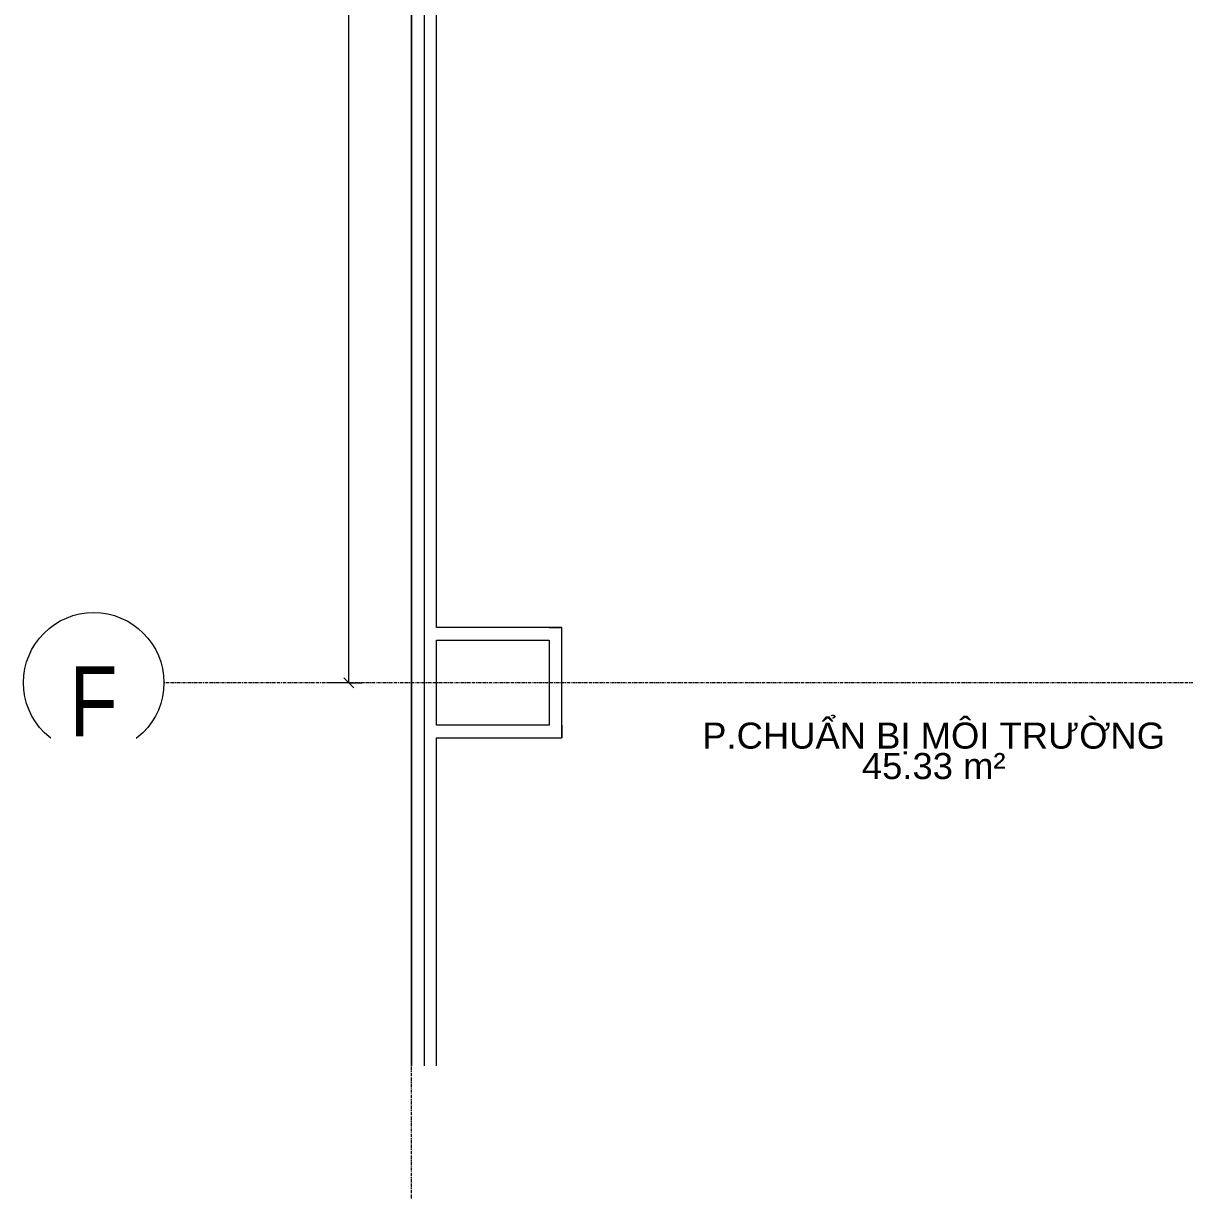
# Model space of a CAD drawing. Header units: millimetres. Extents: x -21597 to 3742, y 49379 to 62073.
# Drawn here: x -21597 to -16964, y 49379 to 54066 of the extents above; entities that cross this region are included whole.
import ezdxf

# ---------------------------------------------------------------- set-up
doc = ezdxf.new("R2010")
doc.units = ezdxf.units.MM
doc.linetypes.add('Grid Line', pattern=[22.225, 12.7, -3.175, 3.175, -3.175])
for name, color, linetype, lineweight in [('A-ANNO-DIMS', 7, 'Continuous', 9), ('A-ANNO-DIMS-80', 7, 'Continuous', 9), ('A-AREA-IDEN', 7, 'Continuous', 9), ('A-WALL', 7, 'Continuous', 9), ('S-GRID', 7, 'Continuous', 9), ('S-GRID-IDEN', 7, 'Continuous', 9)]:
    doc.layers.add(name, color=color, linetype=linetype, lineweight=lineweight)
doc.layers.add('A-FLOR', color=7, linetype='Continuous', lineweight=9, true_color=0x007f00)
doc.styles.add('Arial', font='arial.ttf', dxfattribs={"width": 0.8, "height": 280})
doc.styles.add('Arial_3', font='arial.ttf', dxfattribs={"height": 104})
doc.styles.add('Arial_4', font='arial.ttf', dxfattribs={"width": 0.8, "height": 160})
doc.dimstyles.new('AK_DIM_2_0_Arial', dxfattribs={"dimscale": 304.8, "dimtxt": 163.241504, "dimasz": 0.131234, "dimexe": 0.262467, "dimexo": 0.262467, "dimgap": 0.026247, "dimtad": 1, "dimdec": 0, "dimzin": 0, "dimdsep": 46, "dimtxsty": 'Arial_4', "dimblk1": 'OBLIQUE', "dimblk2": 'OBLIQUE', "dimsah": 1, "dimcen": 0.09, "dimadec": 0, "dimazin": 0, "dimtfac": 1, "dimtdec": 4, "dimtix": 1, "dimtmove": 0, "dimatfit": 3, "dimfxl": 1, "dimtvp": 1, "dimtolj": 1, "dimtzin": 0, "dimarcsym": 2})

# ---------------------------------------------------------------- blocks, each defined once
blk = doc.blocks.new('AK-SGS-M3-A_rvt-1-MẶT BẰNG ỐNG GAS KHU H_N')
at = {"layer": 'A-WALL', "color": 253, "lineweight": 13, "true_color": 0xaaaaaa}
for p, q in [((-19998.6, 58436.9), (-19998.6, 49908.3)), ((-19998.6, 58436.9), (-19998.6, 49908.3)), ((-19948.6, 51656.9), (-19948.6, 57596.9)), ((-19948.6, 51656.9), (-19948.6, 57596.9)), ((-19498.6, 51656.9), (-19948.6, 51656.9)), ((-19498.6, 51656.9), (-19948.6, 51656.9)), ((-19448.6, 51656.9), (-19498.6, 51656.9)), ((-19498.6, 51656.9), (-19448.6, 51656.9)), ((-19448.6, 51266.9), (-19448.6, 51656.9)), ((-19448.6, 51266.9), (-19448.6, 51656.9)), ((-19948.6, 51606.9), (-19498.6, 51606.9)), ((-19948.6, 51606.9), (-19498.6, 51606.9)), ((-19948.6, 51266.9), (-19948.6, 51606.9)), ((-19948.6, 51266.9), (-19948.6, 51606.9)), ((-19498.6, 51606.9), (-19498.6, 51266.9)), ((-19498.6, 51606.9), (-19498.6, 51266.9)), ((-19498.6, 51266.9), (-19948.6, 51266.9)), ((-19498.6, 51266.9), (-19948.6, 51266.9)), ((-19448.6, 51216.9), (-19448.6, 51266.9)), ((-19448.6, 51266.9), (-19448.6, 51216.9)), ((-19948.6, 51216.9), (-19448.6, 51216.9)), ((-19948.6, 51216.9), (-19448.6, 51216.9)), ((-19948.6, 49908.3), (-19948.6, 51216.9)), ((-19948.6, 49908.3), (-19948.6, 51216.9))]:
    blk.add_line(p, q, dxfattribs=at)
blk = doc.blocks.new('AK-SGS-M3-Hrvt_rvt-1-MẶT BẰNG ỐNG GAS KHU H_N')
at = {"layer": 'A-FLOR', "color": 9, "true_color": 0xaad4aa}
for p, q in [((-20048.6, 49908.3), (-20048.6, 58166.9)), ((-20048.6, 58166.9), (-20048.6, 49908.3))]:
    blk.add_line(p, q, dxfattribs=at)
blk = doc.blocks.new('Grid - M_Grid Head - Circle-116537-MẶT BẰNG ỐNG GAS KHU H_N')
at = {"layer": 'S-GRID-IDEN'}
blk.add_circle((0, 0), 3.5, dxfattribs=at)
blk = doc.blocks.new('DIMBLOCK9-MẶT BẰNG ỐNG GAS KHU H_N')
at = {"layer": 'A-ANNO-DIMS-80'}
for p, q in [((-20298.6, 58436.9), (-20318.6, 58456.9)), ((-20298.6, 58436.9), (-20378.6, 58436.9)), ((-20298.6, 51436.9), (-20298.6, 58436.9)), ((-20298.6, 58436.9), (-20278.6, 58416.9)), ((-20298.6, 58436.9), (-20246.9, 58436.9)), ((-20298.6, 51436.9), (-20378.6, 51436.9)), ((-20298.6, 51436.9), (-20318.6, 51456.9)), ((-20298.6, 51436.9), (-20278.6, 51416.9)), ((-20298.6, 51436.9), (-20246.9, 51436.9))]:
    blk.add_line(p, q, dxfattribs=at)
at = {"layer": 'A-ANNO-DIMS-80', "color": 0, "insert": (-20514.3, 54741), "char_height": 160, "width": 470.136, "attachment_point": 1, "rotation": 90, "line_spacing_factor": 0.941778, "style": 'Arial_4'}
blk.add_mtext('7000', dxfattribs=at)
blk = doc.blocks.new('_Oblique')
at = {"color": 0, "linetype": 'ByBlock', "lineweight": -2}
blk.add_line((-0.5, -0.5), (0.5, 0.5), dxfattribs=at)

msp = doc.modelspace()

# ---------------------------------------------------------------- linework, layer by layer
at = {"layer": 'S-GRID', "linetype": 'Grid Line'}
for p, q in [((-20048.6, 49379.4), (-20048.6, 59870.5)), ((3742.2, 51436.9), (-21036.6, 51436.9))]:
    msp.add_line(p, q, dxfattribs=at)

# ---------------------------------------------------------------- block references
at = {"lineweight": 5}
for name in ['AK-SGS-M3-Hrvt_rvt-1-MẶT BẰNG ỐNG GAS KHU H_N', 'AK-SGS-M3-A_rvt-1-MẶT BẰNG ỐNG GAS KHU H_N']:
    msp.add_blockref(name, (0, 0), dxfattribs=at)
at = {"layer": 'S-GRID-IDEN', "xscale": 79.99999999999994, "yscale": 79.99999999999994, "zscale": 79.99999999999994, "rotation": 89.99999999999982}
msp.add_blockref('Grid - M_Grid Head - Circle-116537-MẶT BẰNG ỐNG GAS KHU H_N', (-21316.6, 51436.9), dxfattribs=at)

# ---------------------------------------------------------------- texts
at = {"layer": 'A-AREA-IDEN', "char_height": 104, "line_spacing_factor": 0.936439, "style": 'Arial_3'}
for s, insert, width, attachment_point in [('\\pxqc,t9.76923,19.53846,29.30769,39.07692,48.84615,58.61538,68.38462,78.15385,87.92308,97.69231,107.46154,117.23077,127,136.76923,146.53846,156.30769,166.07692,175.84615,185.61538,195.38462,205.15385,214.92308,224.69231,234.46154,244.23077,254,263.76923,273.53846,283.30769,293.07692,302.84615,312.61538;{P.CHUẨN BỊ MÔI TRƯỜNG}', (-17965.3, 51150.9), 1825.6, 8), ('\\pxqc,t9.76923,19.53846,29.30769,39.07692,48.84615,58.61538,68.38462,78.15385,87.92308,97.69231,107.46154,117.23077,127,136.76923,146.53846,156.30769,166.07692,175.84615,185.61538,195.38462,205.15385,214.92308,224.69231,234.46154,244.23077,254,263.76923,273.53846,283.30769,293.07692,302.84615,312.61538;{45.33 m²}', (-17964.9, 51103.8), 571.2, 5)]:
    msp.add_mtext(s, dxfattribs=dict(at, insert=insert, width=width, attachment_point=attachment_point))

# ---------------------------------------------------------------- dimensions: what is measured, and where the dimension line sits
at = {"layer": 'A-ANNO-DIMS'}
dim = msp.add_linear_dim(base=(-20298.6, 58436.9), p1=(-20326.9, 51436.9), p2=(-20326.9, 58436.9), angle=90, dimstyle='AK_DIM_2_0_Arial', override={"dimpost": '<>', "dimfxl": 7000}, dxfattribs=at)
dim.commit()
dim.dimension.update_dxf_attribs({"geometry": 'DIMBLOCK9-MẶT BẰNG ỐNG GAS KHU H_N', "text_midpoint": (-20388.3, 54936.9)})

# ---------------------------------------------------------------- next in the draw order: texts
at = {"layer": 'S-GRID-IDEN', "insert": (-21316.8, 51362.7), "char_height": 280, "width": 199.04, "attachment_point": 5, "line_spacing_factor": 0.936439, "style": 'Arial', "bg_fill": 3, "box_fill_scale": 1.25, "bg_fill_color": 256, "bg_fill_true_color": 13158600, "bg_fill_transparency": 0}
msp.add_mtext('\\pxqc,t2.90286,5.80571,8.70857,11.61143,14.51429,17.41714,20.32,23.22286,26.12571,29.02857,31.93143,34.83429,37.73714,40.64,43.54286,46.44571,49.34857,52.25143,55.15429,58.05714,60.96,63.86286,66.76571,69.66857,72.57143,75.47429,78.37714,81.28,84.18286,87.08571,89.98857,92.89143;{F}', dxfattribs=at)

doc.saveas('drawing.dxf')
